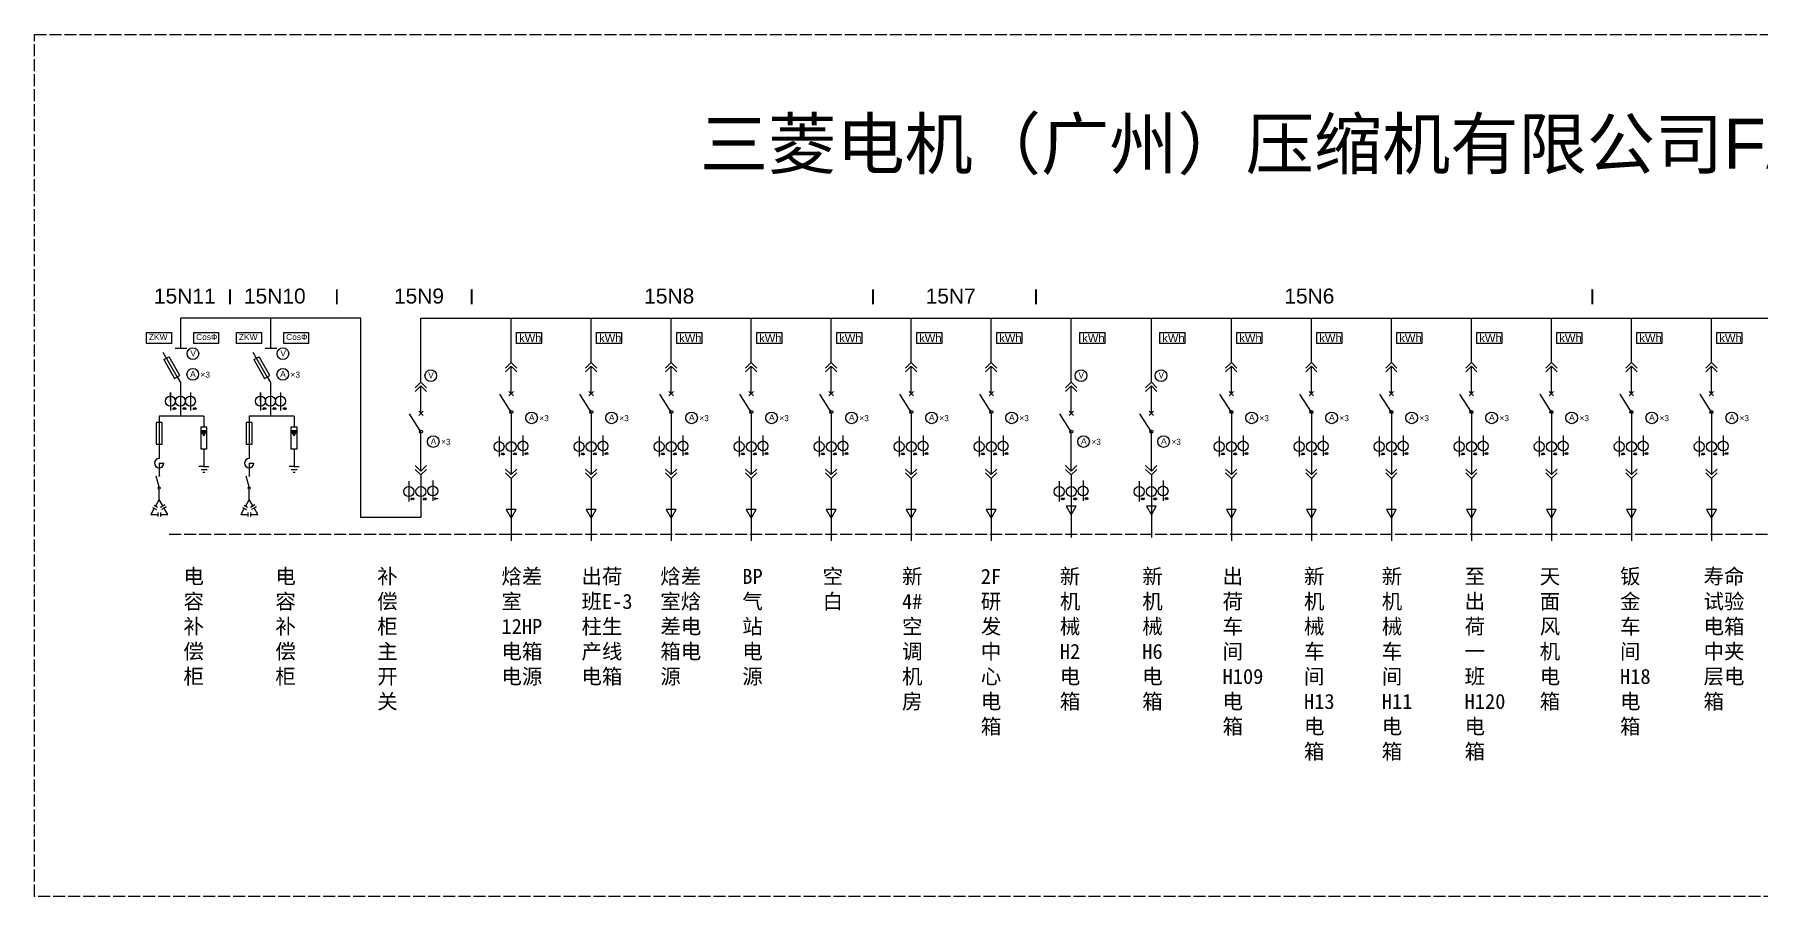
# Model space of a CAD drawing. Header units: millimetres. Extents: x 9208 to 18751, y 4521 to 10198.
# Drawn here: x 9208 to 10935, y 4521 to 5383 of the extents above; entities that cross this region are included whole.
import ezdxf

# ---------------------------------------------------------------- set-up
doc = ezdxf.new("R2010")
doc.units = ezdxf.units.MM
doc.linetypes.add('ACAD_ISO02W100', pattern=[15, 12, -3])
doc.layers.add('图层1', color=7, linetype='ACAD_ISO02W100')
doc.styles.get("Standard").update_dxf_attribs({"font": 'arial.ttf'})

# ---------------------------------------------------------------- blocks, each defined once
blk = doc.blocks.new('111')
for p, q in [((896.2, 1426.6), (896.2, 1443.7)), ((896.2, 1443.7), (896.2, 1408.2)), ((936.2, 1443.7), (936.2, 1408.2))]:
    blk.add_line(p, q)
for centre in [(896.2, 1426.6), (916.2, 1426.6), (936.2, 1426.6)]:
    blk.add_circle(centre, 10)

msp = doc.modelspace()

# ---------------------------------------------------------------- hatches: boundary and pattern name
for points in [[(9374.5, 4986.7), (9374.5, 4986.7), (9377.6, 4981.5), (9380.6, 4986.8)], [(9464.5, 4986.7), (9464.5, 4986.7), (9467.6, 4981.5), (9470.6, 4986.8)]]:
    msp.add_hatch(color=256).paths.add_polyline_path(points)

# ---------------------------------------------------------------- linework, layer by layer
for p, q in [((9354.5, 5069.2), (9354.5, 5099.1)), ((9534.5, 5099.1), (9354.5, 5099.1)), ((9444.5, 5069.2), (9444.5, 5099.1)), ((9534.5, 4900), (9534.5, 5099.1)), ((9594.5, 5082.7), (9594.5, 5099.1)), ((9594.5, 5099.1), (9684.8, 5099.1)), ((9677.4, 5099.1), (12404.8, 5099.1)), ((9684.8, 5054.9), (9684.8, 5099.1)), ((9764.8, 5054.9), (9764.8, 5099.1)), ((9844.8, 5054.9), (9844.8, 5099.1)), ((9924.8, 5054.9), (9924.8, 5099.1)), ((10004.8, 5054.9), (10004.8, 5099.1)), ((10084.8, 5054.9), (10084.8, 5099.1)), ((10164.8, 5054.9), (10164.8, 5099.1)), ((10244.8, 5082.7), (10244.8, 5099.1)), ((10324.8, 5082.7), (10324.8, 5099.1)), ((10404.8, 5054.9), (10404.8, 5099.1)), ((10484.8, 5054.9), (10484.8, 5099.1)), ((10564.8, 5054.9), (10564.8, 5099.1)), ((10644.8, 5054.9), (10644.8, 5099.1)), ((10724.8, 5054.9), (10724.8, 5099.1)), ((10804.8, 5054.9), (10804.8, 5099.1)), ((10884.8, 5054.9), (10884.8, 5099.1)), ((9594.5, 5035.2), (9594.5, 5082.7)), ((10244.8, 5035.2), (10244.8, 5082.7)), ((10324.8, 5035.2), (10324.8, 5082.7)), ((9350.8, 5040.5), (9336.7, 5065)), ((9337.3, 5057.8), (9342.7, 5060.7)), ((9353.5, 5042), (9342.7, 5060.7)), ((9348.7, 5069.2), (9360.3, 5069.2)), ((9440.8, 5040.5), (9426.7, 5065)), ((9427.3, 5057.8), (9432.7, 5060.7)), ((9443.5, 5042), (9432.7, 5060.7)), ((9438.7, 5069.2), (9450.3, 5069.2)), ((9337.3, 5057.8), (9348.2, 5039)), ((9348.2, 5039), (9353.5, 5042)), ((9427.3, 5057.8), (9438.2, 5039)), ((9438.2, 5039), (9443.5, 5042)), ((9684.8, 5054.9), (9679.1, 5049.3)), ((9684.8, 5051.2), (9679.1, 5045.6)), ((9690.4, 5049.3), (9684.8, 5054.9)), ((9690.4, 5045.6), (9684.8, 5051.2)), ((9684.8, 5023.8), (9684.8, 5051.2)), ((9764.8, 5054.9), (9759.1, 5049.3)), ((9764.8, 5051.2), (9759.1, 5045.6)), ((9770.4, 5049.3), (9764.8, 5054.9)), ((9770.4, 5045.6), (9764.8, 5051.2)), ((9764.8, 5023.8), (9764.8, 5051.2)), ((9844.8, 5054.9), (9839.1, 5049.3)), ((9844.8, 5051.2), (9839.1, 5045.6)), ((9850.4, 5049.3), (9844.8, 5054.9)), ((9850.4, 5045.6), (9844.8, 5051.2)), ((9844.8, 5023.8), (9844.8, 5051.2)), ((9924.8, 5054.9), (9919.1, 5049.3)), ((9924.8, 5051.2), (9919.1, 5045.6)), ((9930.4, 5049.3), (9924.8, 5054.9)), ((9930.4, 5045.6), (9924.8, 5051.2)), ((9924.8, 5023.8), (9924.8, 5051.2)), ((10004.8, 5054.9), (9999.1, 5049.3)), ((10004.8, 5051.2), (9999.1, 5045.6)), ((10010.4, 5049.3), (10004.8, 5054.9)), ((10010.4, 5045.6), (10004.8, 5051.2)), ((10004.8, 5023.8), (10004.8, 5051.2)), ((10084.8, 5054.9), (10079.1, 5049.3)), ((10084.8, 5051.2), (10079.1, 5045.6)), ((10090.4, 5049.3), (10084.8, 5054.9)), ((10090.4, 5045.6), (10084.8, 5051.2)), ((10084.8, 5023.8), (10084.8, 5051.2)), ((10164.8, 5054.9), (10159.1, 5049.3)), ((10164.8, 5051.2), (10159.1, 5045.6)), ((10170.4, 5049.3), (10164.8, 5054.9)), ((10170.4, 5045.6), (10164.8, 5051.2)), ((10164.8, 5023.8), (10164.8, 5051.2)), ((10404.8, 5054.9), (10399.1, 5049.3)), ((10404.8, 5051.2), (10399.1, 5045.6)), ((10410.4, 5049.3), (10404.8, 5054.9)), ((10410.4, 5045.6), (10404.8, 5051.2)), ((10404.8, 5023.8), (10404.8, 5051.2)), ((10484.8, 5054.9), (10479.1, 5049.3)), ((10484.8, 5051.2), (10479.1, 5045.6)), ((10490.4, 5049.3), (10484.8, 5054.9)), ((10490.4, 5045.6), (10484.8, 5051.2)), ((10484.8, 5023.8), (10484.8, 5051.2)), ((10564.8, 5054.9), (10559.1, 5049.3)), ((10564.8, 5051.2), (10559.1, 5045.6)), ((10570.4, 5049.3), (10564.8, 5054.9)), ((10570.4, 5045.6), (10564.8, 5051.2)), ((10564.8, 5023.8), (10564.8, 5051.2)), ((10644.8, 5054.9), (10639.1, 5049.3)), ((10644.8, 5051.2), (10639.1, 5045.6)), ((10650.4, 5049.3), (10644.8, 5054.9)), ((10650.4, 5045.6), (10644.8, 5051.2)), ((10644.8, 5023.8), (10644.8, 5051.2)), ((10724.8, 5054.9), (10719.1, 5049.3)), ((10724.8, 5051.2), (10719.1, 5045.6)), ((10730.4, 5049.3), (10724.8, 5054.9)), ((10730.4, 5045.6), (10724.8, 5051.2)), ((10724.8, 5023.8), (10724.8, 5051.2)), ((10804.8, 5054.9), (10799.1, 5049.3)), ((10804.8, 5051.2), (10799.1, 5045.6)), ((10810.4, 5049.3), (10804.8, 5054.9)), ((10810.4, 5045.6), (10804.8, 5051.2)), ((10804.8, 5023.8), (10804.8, 5051.2)), ((10884.8, 5054.9), (10879.1, 5049.3)), ((10884.8, 5051.2), (10879.1, 5045.6)), ((10890.4, 5049.3), (10884.8, 5054.9)), ((10890.4, 5045.6), (10884.8, 5051.2)), ((10884.8, 5023.8), (10884.8, 5051.2)), ((9350.8, 5040.5), (9354.1, 5034.9)), ((9354.1, 5034.9), (9354.1, 5001.3)), ((9440.8, 5040.5), (9444.1, 5034.9)), ((9444.1, 5034.9), (9444.1, 5001.3)), ((9594.5, 5035.2), (9588.9, 5029.6)), ((9594.5, 5031.5), (9588.9, 5025.9)), ((9600.2, 5029.6), (9594.5, 5035.2)), ((9600.2, 5025.9), (9594.5, 5031.5)), ((9594.5, 5004.1), (9594.5, 5031.5)), ((9682.5, 5021.6), (9687, 5026)), ((9682.5, 5026), (9687, 5021.6)), ((9762.5, 5021.6), (9767, 5026)), ((9762.5, 5026), (9767, 5021.6)), ((9842.5, 5021.6), (9847, 5026)), ((9842.5, 5026), (9847, 5021.6)), ((9922.5, 5021.6), (9927, 5026)), ((9922.5, 5026), (9927, 5021.6)), ((10002.5, 5021.6), (10007, 5026)), ((10002.5, 5026), (10007, 5021.6)), ((10082.5, 5021.6), (10087, 5026)), ((10082.5, 5026), (10087, 5021.6)), ((10162.5, 5021.6), (10167, 5026)), ((10162.5, 5026), (10167, 5021.6)), ((10244.8, 5035.2), (10239.1, 5029.6)), ((10244.8, 5031.5), (10239.1, 5025.9)), ((10250.4, 5029.6), (10244.8, 5035.2)), ((10250.4, 5025.9), (10244.8, 5031.5)), ((10244.8, 5004.1), (10244.8, 5031.5)), ((10324.8, 5035.2), (10319.1, 5029.6)), ((10324.8, 5031.5), (10319.1, 5025.9)), ((10330.4, 5029.6), (10324.8, 5035.2)), ((10330.4, 5025.9), (10324.8, 5031.5)), ((10324.8, 5004.1), (10324.8, 5031.5)), ((10402.5, 5021.6), (10407, 5026)), ((10402.5, 5026), (10407, 5021.6)), ((10482.5, 5021.6), (10487, 5026)), ((10482.5, 5026), (10487, 5021.6)), ((10562.5, 5021.6), (10567, 5026)), ((10562.5, 5026), (10567, 5021.6)), ((10642.5, 5021.6), (10647, 5026)), ((10642.5, 5026), (10647, 5021.6)), ((10722.5, 5021.6), (10727, 5026)), ((10722.5, 5026), (10727, 5021.6)), ((10802.5, 5021.6), (10807, 5026)), ((10802.5, 5026), (10807, 5021.6)), ((10882.5, 5021.6), (10887, 5026)), ((10882.5, 5026), (10887, 5021.6)), ((9346, 5008.8), (9350, 5008.8)), ((9347.2, 5010), (9346.7, 5007.7)), ((9348.7, 5010), (9348.2, 5007.7)), ((9356.1, 5008.8), (9360.1, 5008.8)), ((9357.3, 5010), (9356.8, 5007.7)), ((9358.9, 5010), (9358.3, 5007.7)), ((9366.3, 5008.8), (9370.3, 5008.8)), ((9367.6, 5010), (9367, 5007.7)), ((9369.1, 5010), (9368.6, 5007.7)), ((9436, 5008.8), (9440, 5008.8)), ((9437.2, 5010), (9436.7, 5007.7)), ((9438.7, 5010), (9438.2, 5007.7)), ((9446.1, 5008.8), (9450.1, 5008.8)), ((9447.3, 5010), (9446.8, 5007.7)), ((9448.9, 5010), (9448.3, 5007.7)), ((9456.3, 5008.8), (9460.3, 5008.8)), ((9457.6, 5010), (9457, 5007.7)), ((9459.1, 5010), (9458.6, 5007.7)), ((9684.8, 5005.4), (9673.4, 5023.4)), ((9764.8, 5005.4), (9753.4, 5023.4)), ((9844.8, 5005.4), (9833.4, 5023.4)), ((9924.8, 5005.4), (9913.4, 5023.4)), ((10004.8, 5005.4), (9993.4, 5023.4)), ((10084.8, 5005.4), (10073.4, 5023.4)), ((10164.8, 5005.4), (10153.4, 5023.4)), ((10404.8, 5005.4), (10393.4, 5023.4)), ((10484.8, 5005.4), (10473.4, 5023.4)), ((10564.8, 5005.4), (10553.4, 5023.4)), ((10644.8, 5005.4), (10633.4, 5023.4)), ((10724.8, 5005.4), (10713.4, 5023.4)), ((10804.8, 5005.4), (10793.4, 5023.4)), ((10884.8, 5005.4), (10873.4, 5023.4)), ((9329.8, 4995.1), (9329.8, 4973.3)), ((9335.9, 4994.9), (9329.8, 4994.9)), ((9354.1, 5001.3), (9332.8, 5001.3)), ((9332.8, 5001.3), (9332.8, 4966.8)), ((9335.9, 4973.3), (9335.9, 4994.9)), ((9377.6, 5001.3), (9354.1, 5001.3)), ((9374.5, 4990.4), (9374.5, 4968.6)), ((9380.6, 4990.2), (9374.5, 4990.2)), ((9377.6, 5001.3), (9377.6, 4990.2)), ((9380.6, 4968.6), (9380.6, 4990.2)), ((9419.8, 4995.1), (9419.8, 4973.3)), ((9425.9, 4994.9), (9419.8, 4994.9)), ((9444.1, 5001.3), (9422.8, 5001.3)), ((9422.8, 5001.3), (9422.8, 4966.8)), ((9425.9, 4973.3), (9425.9, 4994.9)), ((9467.6, 5001.3), (9444.1, 5001.3)), ((9464.5, 4990.4), (9464.5, 4968.6)), ((9470.6, 4990.2), (9464.5, 4990.2)), ((9467.6, 5001.3), (9467.6, 4990.2)), ((9470.6, 4968.6), (9470.6, 4990.2)), ((9594.5, 4985.7), (9583.2, 5003.7)), ((9592.3, 5001.8), (9596.8, 5006.3)), ((9592.3, 5006.3), (9596.8, 5001.8)), ((9684.8, 5005.4), (9684.8, 4942.8)), ((9764.8, 5005.4), (9764.8, 4942.8)), ((9844.8, 5005.4), (9844.8, 4942.8)), ((9924.8, 5005.4), (9924.8, 4942.8)), ((10004.8, 5005.4), (10004.8, 4942.8)), ((10084.8, 5005.4), (10084.8, 4942.8)), ((10164.8, 5005.4), (10164.8, 4942.8)), ((10244.8, 4985.7), (10233.4, 5003.7)), ((10242.5, 5001.8), (10247, 5006.3)), ((10242.5, 5006.3), (10247, 5001.8)), ((10324.8, 4985.7), (10313.4, 5003.7)), ((10322.5, 5001.8), (10327, 5006.3)), ((10322.5, 5006.3), (10327, 5001.8)), ((10404.8, 5005.4), (10404.8, 4942.8)), ((10484.8, 5005.4), (10484.8, 4942.8)), ((10564.8, 5005.4), (10564.8, 4942.8)), ((10644.8, 5005.4), (10644.8, 4942.8)), ((10724.8, 5005.4), (10724.8, 4942.8)), ((10804.8, 5005.4), (10804.8, 4942.8)), ((10884.8, 5005.4), (10884.8, 4942.8)), ((9329.8, 4973.3), (9335.9, 4973.3)), ((9419.8, 4973.3), (9425.9, 4973.3)), ((9594.5, 4946.2), (9594.5, 4985.7)), ((9672.6, 4981.1), (9672.6, 4960.9)), ((9696.5, 4981.8), (9696.5, 4961.7)), ((9752.6, 4981.1), (9752.6, 4960.9)), ((9776.5, 4981.8), (9776.5, 4961.7)), ((9832.6, 4981.1), (9832.6, 4960.9)), ((9856.5, 4981.8), (9856.5, 4961.7)), ((9912.6, 4981.1), (9912.6, 4960.9)), ((9936.5, 4981.8), (9936.5, 4961.7)), ((9992.6, 4981.1), (9992.6, 4960.9)), ((10016.5, 4981.8), (10016.5, 4961.7)), ((10072.6, 4981.1), (10072.6, 4960.9)), ((10096.5, 4981.8), (10096.5, 4961.7)), ((10152.6, 4981.1), (10152.6, 4960.9)), ((10176.5, 4981.8), (10176.5, 4961.7)), ((10244.8, 4946.2), (10244.8, 4985.7)), ((10324.8, 4946.2), (10324.8, 4985.7)), ((10392.6, 4981.1), (10392.6, 4960.9)), ((10416.5, 4981.8), (10416.5, 4961.7)), ((10472.6, 4981.1), (10472.6, 4960.9)), ((10496.5, 4981.8), (10496.5, 4961.7)), ((10552.6, 4981.1), (10552.6, 4960.9)), ((10576.5, 4981.8), (10576.5, 4961.7)), ((10632.6, 4981.1), (10632.6, 4960.9)), ((10656.5, 4981.8), (10656.5, 4961.7)), ((10712.6, 4981.1), (10712.6, 4960.9)), ((10736.5, 4981.8), (10736.5, 4961.7)), ((10792.6, 4981.1), (10792.6, 4960.9)), ((10816.5, 4981.8), (10816.5, 4961.7)), ((10872.6, 4981.1), (10872.6, 4960.9)), ((10896.5, 4981.8), (10896.5, 4961.7)), ((9332.8, 4966.8), (9332.8, 4958.9)), ((9374.5, 4968.6), (9380.6, 4968.6)), ((9377.6, 4968.6), (9377.6, 4950.8)), ((9422.8, 4966.8), (9422.8, 4958.9)), ((9464.5, 4968.6), (9470.6, 4968.6)), ((9467.6, 4968.6), (9467.6, 4950.8)), ((9674.4, 4963.4), (9678.4, 4963.4)), ((9675.6, 4964.6), (9675.1, 4962.3)), ((9677.2, 4964.6), (9676.7, 4962.3)), ((9686.5, 4963.4), (9690.5, 4963.4)), ((9687.8, 4964.6), (9687.2, 4962.3)), ((9689.3, 4964.6), (9688.8, 4962.3)), ((9697.9, 4963.8), (9701.9, 4963.8)), ((9699.2, 4965), (9698.6, 4962.7)), ((9700.7, 4965), (9700.2, 4962.7)), ((9754.4, 4963.4), (9758.4, 4963.4)), ((9755.6, 4964.6), (9755.1, 4962.3)), ((9757.2, 4964.6), (9756.7, 4962.3)), ((9766.5, 4963.4), (9770.5, 4963.4)), ((9767.8, 4964.6), (9767.2, 4962.3)), ((9769.3, 4964.6), (9768.8, 4962.3)), ((9777.9, 4963.8), (9781.9, 4963.8)), ((9779.2, 4965), (9778.6, 4962.7)), ((9780.7, 4965), (9780.2, 4962.7)), ((9834.4, 4963.4), (9838.4, 4963.4)), ((9835.6, 4964.6), (9835.1, 4962.3)), ((9837.2, 4964.6), (9836.7, 4962.3)), ((9846.5, 4963.4), (9850.5, 4963.4)), ((9847.8, 4964.6), (9847.2, 4962.3)), ((9849.3, 4964.6), (9848.8, 4962.3)), ((9857.9, 4963.8), (9861.9, 4963.8)), ((9859.2, 4965), (9858.6, 4962.7)), ((9860.7, 4965), (9860.2, 4962.7)), ((9914.4, 4963.4), (9918.4, 4963.4)), ((9915.6, 4964.6), (9915.1, 4962.3)), ((9917.2, 4964.6), (9916.7, 4962.3)), ((9926.5, 4963.4), (9930.5, 4963.4)), ((9927.8, 4964.6), (9927.2, 4962.3)), ((9929.3, 4964.6), (9928.8, 4962.3)), ((9937.9, 4963.8), (9941.9, 4963.8)), ((9939.2, 4965), (9938.6, 4962.7)), ((9940.7, 4965), (9940.2, 4962.7)), ((9994.4, 4963.4), (9998.4, 4963.4)), ((9995.6, 4964.6), (9995.1, 4962.3)), ((9997.2, 4964.6), (9996.7, 4962.3)), ((10006.5, 4963.4), (10010.5, 4963.4)), ((10007.8, 4964.6), (10007.2, 4962.3)), ((10009.3, 4964.6), (10008.8, 4962.3)), ((10017.9, 4963.8), (10021.9, 4963.8)), ((10019.2, 4965), (10018.6, 4962.7)), ((10020.7, 4965), (10020.2, 4962.7)), ((10074.4, 4963.4), (10078.4, 4963.4)), ((10075.6, 4964.6), (10075.1, 4962.3)), ((10077.2, 4964.6), (10076.7, 4962.3)), ((10086.5, 4963.4), (10090.5, 4963.4)), ((10087.8, 4964.6), (10087.2, 4962.3)), ((10089.3, 4964.6), (10088.8, 4962.3)), ((10097.9, 4963.8), (10101.9, 4963.8)), ((10099.2, 4965), (10098.6, 4962.7)), ((10100.7, 4965), (10100.2, 4962.7)), ((10154.4, 4963.4), (10158.4, 4963.4)), ((10155.6, 4964.6), (10155.1, 4962.3)), ((10157.2, 4964.6), (10156.7, 4962.3)), ((10166.5, 4963.4), (10170.5, 4963.4)), ((10167.8, 4964.6), (10167.2, 4962.3)), ((10169.3, 4964.6), (10168.8, 4962.3)), ((10177.9, 4963.8), (10181.9, 4963.8)), ((10179.2, 4965), (10178.6, 4962.7)), ((10180.7, 4965), (10180.2, 4962.7)), ((10394.4, 4963.4), (10398.4, 4963.4)), ((10395.6, 4964.6), (10395.1, 4962.3)), ((10397.2, 4964.6), (10396.7, 4962.3)), ((10406.5, 4963.4), (10410.5, 4963.4)), ((10407.8, 4964.6), (10407.2, 4962.3)), ((10409.3, 4964.6), (10408.8, 4962.3)), ((10417.9, 4963.8), (10421.9, 4963.8)), ((10419.2, 4965), (10418.6, 4962.7)), ((10420.7, 4965), (10420.2, 4962.7)), ((10474.4, 4963.4), (10478.4, 4963.4)), ((10475.6, 4964.6), (10475.1, 4962.3)), ((10477.2, 4964.6), (10476.7, 4962.3)), ((10486.5, 4963.4), (10490.5, 4963.4)), ((10487.8, 4964.6), (10487.2, 4962.3)), ((10489.3, 4964.6), (10488.8, 4962.3)), ((10497.9, 4963.8), (10501.9, 4963.8)), ((10499.2, 4965), (10498.6, 4962.7)), ((10500.7, 4965), (10500.2, 4962.7)), ((10554.4, 4963.4), (10558.4, 4963.4)), ((10555.6, 4964.6), (10555.1, 4962.3)), ((10557.2, 4964.6), (10556.7, 4962.3)), ((10566.5, 4963.4), (10570.5, 4963.4)), ((10567.8, 4964.6), (10567.2, 4962.3)), ((10569.3, 4964.6), (10568.8, 4962.3)), ((10577.9, 4963.8), (10581.9, 4963.8)), ((10579.2, 4965), (10578.6, 4962.7)), ((10580.7, 4965), (10580.2, 4962.7)), ((10634.4, 4963.4), (10638.4, 4963.4)), ((10635.6, 4964.6), (10635.1, 4962.3)), ((10637.2, 4964.6), (10636.7, 4962.3)), ((10646.5, 4963.4), (10650.5, 4963.4)), ((10647.8, 4964.6), (10647.2, 4962.3)), ((10649.3, 4964.6), (10648.8, 4962.3)), ((10657.9, 4963.8), (10661.9, 4963.8)), ((10659.2, 4965), (10658.6, 4962.7)), ((10660.7, 4965), (10660.2, 4962.7)), ((10714.4, 4963.4), (10718.4, 4963.4)), ((10715.6, 4964.6), (10715.1, 4962.3)), ((10717.2, 4964.6), (10716.7, 4962.3)), ((10726.5, 4963.4), (10730.5, 4963.4)), ((10727.8, 4964.6), (10727.2, 4962.3)), ((10729.3, 4964.6), (10728.8, 4962.3)), ((10737.9, 4963.8), (10741.9, 4963.8)), ((10739.2, 4965), (10738.6, 4962.7)), ((10740.7, 4965), (10740.2, 4962.7)), ((10794.4, 4963.4), (10798.4, 4963.4)), ((10795.6, 4964.6), (10795.1, 4962.3)), ((10797.2, 4964.6), (10796.7, 4962.3)), ((10806.5, 4963.4), (10810.5, 4963.4)), ((10807.8, 4964.6), (10807.2, 4962.3)), ((10809.3, 4964.6), (10808.8, 4962.3)), ((10817.9, 4963.8), (10821.9, 4963.8)), ((10819.2, 4965), (10818.6, 4962.7)), ((10820.7, 4965), (10820.2, 4962.7)), ((10874.4, 4963.4), (10878.4, 4963.4)), ((10875.6, 4964.6), (10875.1, 4962.3)), ((10877.2, 4964.6), (10876.7, 4962.3)), ((10886.5, 4963.4), (10890.5, 4963.4)), ((10887.8, 4964.6), (10887.2, 4962.3)), ((10889.3, 4964.6), (10888.8, 4962.3)), ((10897.9, 4963.8), (10901.9, 4963.8)), ((10899.2, 4965), (10898.6, 4962.7)), ((10900.7, 4965), (10900.2, 4962.7)), ((9332.8, 4930.5), (9329.9, 4941.4)), ((9332.8, 4954.3), (9337.4, 4954.3)), ((9332.8, 4954.3), (9332.8, 4941.5)), ((9377.6, 4950.8), (9372.6, 4950.8)), ((9380.9, 4947.7), (9374.9, 4947.7)), ((9378.6, 4944.9), (9376.6, 4944.9)), ((9377.6, 4950.8), (9382.6, 4950.8)), ((9422.8, 4930.5), (9419.9, 4941.4)), ((9422.8, 4954.3), (9427.4, 4954.3)), ((9422.8, 4954.3), (9422.8, 4941.5)), ((9467.6, 4950.8), (9462.6, 4950.8)), ((9470.9, 4947.7), (9464.9, 4947.7)), ((9468.6, 4944.9), (9466.6, 4944.9)), ((9467.6, 4950.8), (9472.6, 4950.8)), ((9588.9, 4951.8), (9594.5, 4946.2)), ((9588.9, 4948.1), (9594.5, 4942.5)), ((9594.5, 4946.2), (9600.2, 4951.8)), ((9594.5, 4942.5), (9600.2, 4948.1)), ((9594.5, 4942.5), (9594.5, 4900)), ((9679.1, 4948.4), (9684.8, 4942.8)), ((9679.1, 4944.7), (9684.8, 4939)), ((9684.8, 4942.8), (9690.4, 4948.4)), ((9684.8, 4939), (9690.4, 4944.7)), ((9684.8, 4939), (9684.8, 4876.5)), ((9759.1, 4948.4), (9764.8, 4942.8)), ((9759.1, 4944.7), (9764.8, 4939)), ((9764.8, 4942.8), (9770.4, 4948.4)), ((9764.8, 4939), (9770.4, 4944.7)), ((9764.8, 4939), (9764.8, 4876.5)), ((9839.1, 4948.4), (9844.8, 4942.8)), ((9839.1, 4944.7), (9844.8, 4939)), ((9844.8, 4942.8), (9850.4, 4948.4)), ((9844.8, 4939), (9850.4, 4944.7)), ((9844.8, 4939), (9844.8, 4876.5)), ((9919.1, 4948.4), (9924.8, 4942.8)), ((9919.1, 4944.7), (9924.8, 4939)), ((9924.8, 4942.8), (9930.4, 4948.4)), ((9924.8, 4939), (9930.4, 4944.7)), ((9924.8, 4939), (9924.8, 4876.5)), ((9999.1, 4948.4), (10004.8, 4942.8)), ((9999.1, 4944.7), (10004.8, 4939)), ((10004.8, 4942.8), (10010.4, 4948.4)), ((10004.8, 4939), (10010.4, 4944.7)), ((10004.8, 4939), (10004.8, 4876.5)), ((10079.1, 4948.4), (10084.8, 4942.8)), ((10079.1, 4944.7), (10084.8, 4939)), ((10084.8, 4942.8), (10090.4, 4948.4)), ((10084.8, 4939), (10090.4, 4944.7)), ((10084.8, 4939), (10084.8, 4876.5)), ((10159.1, 4948.4), (10164.8, 4942.8)), ((10159.1, 4944.7), (10164.8, 4939)), ((10164.8, 4942.8), (10170.4, 4948.4)), ((10164.8, 4939), (10170.4, 4944.7)), ((10164.8, 4939), (10164.8, 4876.5)), ((10239.1, 4951.8), (10244.8, 4946.2)), ((10239.1, 4948.1), (10244.8, 4942.5)), ((10244.8, 4946.2), (10250.4, 4951.8)), ((10244.8, 4942.5), (10250.4, 4948.1)), ((10244.8, 4942.5), (10244.8, 4879.9)), ((10319.1, 4951.8), (10324.8, 4946.2)), ((10319.1, 4948.1), (10324.8, 4942.5)), ((10324.8, 4946.2), (10330.4, 4951.8)), ((10324.8, 4942.5), (10330.4, 4948.1)), ((10324.8, 4942.5), (10324.8, 4879.9)), ((10399.1, 4948.4), (10404.8, 4942.8)), ((10399.1, 4944.7), (10404.8, 4939)), ((10404.8, 4942.8), (10410.4, 4948.4)), ((10404.8, 4939), (10410.4, 4944.7)), ((10404.8, 4939), (10404.8, 4876.5)), ((10479.1, 4948.4), (10484.8, 4942.8)), ((10479.1, 4944.7), (10484.8, 4939)), ((10484.8, 4942.8), (10490.4, 4948.4)), ((10484.8, 4939), (10490.4, 4944.7)), ((10484.8, 4939), (10484.8, 4876.5)), ((10559.1, 4948.4), (10564.8, 4942.8)), ((10559.1, 4944.7), (10564.8, 4939)), ((10564.8, 4942.8), (10570.4, 4948.4)), ((10564.8, 4939), (10570.4, 4944.7)), ((10564.8, 4939), (10564.8, 4876.5)), ((10639.1, 4948.4), (10644.8, 4942.8)), ((10639.1, 4944.7), (10644.8, 4939)), ((10644.8, 4942.8), (10650.4, 4948.4)), ((10644.8, 4939), (10650.4, 4944.7)), ((10644.8, 4939), (10644.8, 4876.5)), ((10719.1, 4948.4), (10724.8, 4942.8)), ((10719.1, 4944.7), (10724.8, 4939)), ((10724.8, 4942.8), (10730.4, 4948.4)), ((10724.8, 4939), (10730.4, 4944.7)), ((10724.8, 4939), (10724.8, 4876.5)), ((10799.1, 4948.4), (10804.8, 4942.8)), ((10799.1, 4944.7), (10804.8, 4939)), ((10804.8, 4942.8), (10810.4, 4948.4)), ((10804.8, 4939), (10810.4, 4944.7)), ((10804.8, 4939), (10804.8, 4876.5)), ((10879.1, 4948.4), (10884.8, 4942.8)), ((10879.1, 4944.7), (10884.8, 4939)), ((10884.8, 4942.8), (10890.4, 4948.4)), ((10884.8, 4939), (10890.4, 4944.7)), ((10884.8, 4939), (10884.8, 4876.5)), ((9332.8, 4917.8), (9332.8, 4928.4)), ((9422.8, 4917.8), (9422.8, 4928.4)), ((9582.4, 4936.2), (9582.4, 4916)), ((9606.3, 4936.9), (9606.3, 4916.7)), ((10232.6, 4936.2), (10232.6, 4916)), ((10256.5, 4936.9), (10256.5, 4916.7)), ((10312.6, 4936.2), (10312.6, 4916)), ((10336.5, 4936.9), (10336.5, 4916.7)), ((9326.2, 4910.1), (9330, 4907.9)), ((9327.7, 4912.2), (9331.1, 4910.3)), ((9331.3, 4905), (9331.3, 4901)), ((9338.5, 4912.6), (9334.1, 4910.1)), ((9334.2, 4905), (9334.2, 4901)), ((9339.7, 4910.7), (9335.1, 4908.1)), ((9336.5, 4911.5), (9338.5, 4912.6)), ((9337.6, 4909.5), (9339.7, 4910.7)), ((9416.2, 4910.1), (9420, 4907.9)), ((9417.7, 4912.2), (9421.1, 4910.3)), ((9421.3, 4905), (9421.3, 4901)), ((9428.5, 4912.6), (9424.1, 4910.1)), ((9424.2, 4905), (9424.2, 4901)), ((9429.7, 4910.7), (9425.1, 4908.1)), ((9426.5, 4911.5), (9428.5, 4912.6)), ((9427.6, 4909.5), (9429.7, 4910.7)), ((9584.2, 4918.5), (9588.2, 4918.5)), ((9585.4, 4919.6), (9584.9, 4917.3)), ((9587, 4919.6), (9586.4, 4917.3)), ((9596.3, 4918.5), (9600.3, 4918.5)), ((9597.5, 4919.6), (9597, 4917.3)), ((9599.1, 4919.6), (9598.6, 4917.3)), ((9607.7, 4918.9), (9611.7, 4918.9)), ((9608.9, 4920), (9608.4, 4917.7)), ((10234.4, 4918.5), (10238.4, 4918.5)), ((10235.6, 4919.6), (10235.1, 4917.3)), ((10237.2, 4919.6), (10236.7, 4917.3)), ((10246.5, 4918.5), (10250.5, 4918.5)), ((10247.8, 4919.6), (10247.2, 4917.3)), ((10249.3, 4919.6), (10248.8, 4917.3)), ((10257.9, 4918.9), (10261.9, 4918.9)), ((10259.2, 4920), (10258.6, 4917.7)), ((10260.7, 4920), (10260.2, 4917.7)), ((10314.4, 4918.5), (10318.4, 4918.5)), ((10315.6, 4919.6), (10315.1, 4917.3)), ((10317.2, 4919.6), (10316.7, 4917.3)), ((10326.5, 4918.5), (10330.5, 4918.5)), ((10327.8, 4919.6), (10327.2, 4917.3)), ((10329.3, 4919.6), (10328.8, 4917.3)), ((10337.9, 4918.9), (10341.9, 4918.9)), ((10339.2, 4920), (10338.6, 4917.7)), ((10340.7, 4920), (10340.2, 4917.7)), ((9594.5, 4900), (9534.5, 4900))]:
    msp.add_line(p, q)
for points in [[(9320, 5085.1), (9345, 5085.1), (9345, 5073.8), (9320, 5073.8)], [(9367.3, 5085.1), (9392.2, 5085.1), (9392.2, 5073.8), (9367.3, 5073.8)], [(9410, 5085.1), (9435, 5085.1), (9435, 5073.8), (9410, 5073.8)], [(9457.3, 5085.1), (9482.2, 5085.1), (9482.2, 5073.8), (9457.3, 5073.8)], [(9690.2, 5085.1), (9715.2, 5085.1), (9715.2, 5073.8), (9690.2, 5073.8)], [(9770.2, 5085.1), (9795.2, 5085.1), (9795.2, 5073.8), (9770.2, 5073.8)], [(9850.2, 5085.1), (9875.2, 5085.1), (9875.2, 5073.8), (9850.2, 5073.8)], [(9930.2, 5085.1), (9955.2, 5085.1), (9955.2, 5073.8), (9930.2, 5073.8)], [(10010.2, 5085.1), (10035.2, 5085.1), (10035.2, 5073.8), (10010.2, 5073.8)], [(10090.2, 5085.1), (10115.2, 5085.1), (10115.2, 5073.8), (10090.2, 5073.8)], [(10170.2, 5085.1), (10195.2, 5085.1), (10195.2, 5073.8), (10170.2, 5073.8)], [(10253.3, 5085.1), (10278.2, 5085.1), (10278.2, 5073.8), (10253.3, 5073.8)], [(10333.3, 5085.1), (10358.2, 5085.1), (10358.2, 5073.8), (10333.3, 5073.8)], [(10410.2, 5085.1), (10435.2, 5085.1), (10435.2, 5073.8), (10410.2, 5073.8)], [(10490.2, 5085.1), (10515.2, 5085.1), (10515.2, 5073.8), (10490.2, 5073.8)], [(10570.2, 5085.1), (10595.2, 5085.1), (10595.2, 5073.8), (10570.2, 5073.8)], [(10650.2, 5085.1), (10675.2, 5085.1), (10675.2, 5073.8), (10650.2, 5073.8)], [(10730.2, 5085.1), (10755.2, 5085.1), (10755.2, 5073.8), (10730.2, 5073.8)], [(10810.2, 5085.1), (10835.2, 5085.1), (10835.2, 5073.8), (10810.2, 5073.8)], [(10890.2, 5085.1), (10915.2, 5085.1), (10915.2, 5073.8), (10890.2, 5073.8)], [(9377.6, 4981.5), (9380.6, 4986.8), (9374.5, 4986.7)], [(9467.6, 4981.5), (9470.6, 4986.8), (9464.5, 4986.7)], [(9684.8, 4899.2), (9689.7, 4907.8), (9679.8, 4907.8)], [(9764.8, 4899.2), (9769.7, 4907.8), (9759.8, 4907.8)], [(9844.8, 4899.2), (9849.7, 4907.8), (9839.8, 4907.8)], [(9924.8, 4899.2), (9929.7, 4907.8), (9919.8, 4907.8)], [(10004.8, 4899.2), (10009.7, 4907.8), (9999.8, 4907.8)], [(10084.8, 4899.2), (10089.7, 4907.8), (10079.8, 4907.8)], [(10164.8, 4899.2), (10169.7, 4907.8), (10159.8, 4907.8)], [(10244.8, 4902.7), (10249.7, 4911.2), (10239.8, 4911.2)], [(10324.8, 4902.7), (10329.7, 4911.2), (10319.8, 4911.2)], [(10404.8, 4899.2), (10409.7, 4907.8), (10399.8, 4907.8)], [(10484.8, 4899.2), (10489.7, 4907.8), (10479.8, 4907.8)], [(10564.8, 4899.2), (10569.7, 4907.8), (10559.8, 4907.8)], [(10644.8, 4899.2), (10649.7, 4907.8), (10639.8, 4907.8)], [(10724.8, 4899.2), (10729.7, 4907.8), (10719.8, 4907.8)], [(10804.8, 4899.2), (10809.7, 4907.8), (10799.8, 4907.8)], [(10884.8, 4899.2), (10889.7, 4907.8), (10879.8, 4907.8)]]:
    msp.add_lwpolyline(points, close=True)
for points in [[(9327.9, 4909.2), (9324.3, 4903), (9331.3, 4903)], [(9336.5, 4911.5), (9332.8, 4917.8), (9329.1, 4911.4)], [(9334.2, 4903), (9341.4, 4903), (9337.6, 4909.5)], [(9417.9, 4909.2), (9414.3, 4903), (9421.3, 4903)], [(9426.5, 4911.5), (9422.8, 4917.8), (9419.1, 4911.4)], [(9424.2, 4903), (9431.4, 4903), (9427.6, 4909.5)]]:
    msp.add_lwpolyline(points)
for centre, radius in [((9366.5, 5063.8), 5.84), ((9456.5, 5063.8), 5.84), ((9366.4, 5043.1), 5.84), ((9456.4, 5043.1), 5.84), ((9604.3, 5041.8), 5.84), ((10254.5, 5041.8), 5.84), ((10334.5, 5041.8), 5.84), ((9684.8, 5005.4), 1.56), ((9705.1, 4999.6), 5.84), ((9764.8, 5005.4), 1.56), ((9785.1, 4999.6), 5.84), ((9844.8, 5005.4), 1.56), ((9865.1, 4999.6), 5.84), ((9924.8, 5005.4), 1.56), ((9945.1, 4999.6), 5.84), ((10004.8, 5005.4), 1.56), ((10025.1, 4999.6), 5.84), ((10084.8, 5005.4), 1.56), ((10105.1, 4999.6), 5.84), ((10164.8, 5005.4), 1.56), ((10185.1, 4999.6), 5.84), ((10404.8, 5005.4), 1.56), ((10425.1, 4999.6), 5.84), ((10484.8, 5005.4), 1.56), ((10505.1, 4999.6), 5.84), ((10564.8, 5005.4), 1.56), ((10585.1, 4999.6), 5.84), ((10644.8, 5005.4), 1.56), ((10665.1, 4999.6), 5.84), ((10724.8, 5005.4), 1.56), ((10745.1, 4999.6), 5.84), ((10804.8, 5005.4), 1.56), ((10825.1, 4999.6), 5.84), ((10884.8, 5005.4), 1.56), ((10905.1, 4999.6), 5.84), ((9594.5, 4985.7), 1.56), ((9606.8, 4975.9), 5.84), ((9672.6, 4970.9), 5), ((9684.8, 4970.8), 5), ((9684.8, 4970.8), 5), ((9696.5, 4971.5), 5), ((9752.6, 4970.9), 5), ((9764.8, 4970.8), 5), ((9764.8, 4970.8), 5), ((9776.5, 4971.5), 5), ((9832.6, 4970.9), 5), ((9844.8, 4970.8), 5), ((9844.8, 4970.8), 5), ((9856.5, 4971.5), 5), ((9912.6, 4970.9), 5), ((9924.8, 4970.8), 5), ((9924.8, 4970.8), 5), ((9936.5, 4971.5), 5), ((9992.6, 4970.9), 5), ((10004.8, 4970.8), 5), ((10004.8, 4970.8), 5), ((10016.5, 4971.5), 5), ((10072.6, 4970.9), 5), ((10084.8, 4970.8), 5), ((10084.8, 4970.8), 5), ((10096.5, 4971.5), 5), ((10152.6, 4970.9), 5), ((10164.8, 4970.8), 5), ((10164.8, 4970.8), 5), ((10176.5, 4971.5), 5), ((10244.8, 4985.7), 1.56), ((10257, 4975.9), 5.84), ((10324.8, 4985.7), 1.56), ((10337, 4975.9), 5.84), ((10392.6, 4970.9), 5), ((10404.8, 4970.8), 5), ((10404.8, 4970.8), 5), ((10416.5, 4971.5), 5), ((10472.6, 4970.9), 5), ((10484.8, 4970.8), 5), ((10484.8, 4970.8), 5), ((10496.5, 4971.5), 5), ((10552.6, 4970.9), 5), ((10564.8, 4970.8), 5), ((10564.8, 4970.8), 5), ((10576.5, 4971.5), 5), ((10632.6, 4970.9), 5), ((10644.8, 4970.8), 5), ((10644.8, 4970.8), 5), ((10656.5, 4971.5), 5), ((10712.6, 4970.9), 5), ((10724.8, 4970.8), 5), ((10724.8, 4970.8), 5), ((10736.5, 4971.5), 5), ((10792.6, 4970.9), 5), ((10804.8, 4970.8), 5), ((10804.8, 4970.8), 5), ((10816.5, 4971.5), 5), ((10872.6, 4970.9), 5), ((10884.8, 4970.8), 5), ((10884.8, 4970.8), 5), ((10896.5, 4971.5), 5), ((9332.8, 4941.5), 0.278), ((9422.8, 4941.5), 0.278), ((9332.8, 4929.4), 1.07), ((9422.8, 4929.4), 1.07), ((9582.4, 4925.9), 5), ((9594.5, 4925.9), 5), ((9594.5, 4925.9), 5), ((9606.3, 4926.5), 5), ((10232.6, 4925.9), 5), ((10244.8, 4925.9), 5), ((10244.8, 4925.9), 5), ((10256.5, 4926.5), 5), ((10312.6, 4925.9), 5), ((10324.8, 4925.9), 5), ((10324.8, 4925.9), 5), ((10336.5, 4926.5), 5)]:
    msp.add_circle(centre, radius)
for centre in [(9332.8, 4954.3), (9422.8, 4954.3)]:
    msp.add_arc(centre, 4.58, 90, 0)
at = {"layer": '图层1'}
for p, q in [((9684.8, 4883), (9341.6, 4883)), ((12560.7, 4883), (9684.8, 4883))]:
    msp.add_line(p, q, dxfattribs=at)
at = {"layer": '图层1', "color": 3}
msp.add_lwpolyline([(9208.2, 5382.8), (12733.9, 5382.8), (12733.9, 4521.1), (9208.2, 4521.1)], close=True, dxfattribs=at)

# ---------------------------------------------------------------- block references
at = {"xscale": 0.5, "yscale": 0.5, "zscale": 0.5}
for p in [(8895.9, 4303), (8985.9, 4303)]:
    msp.add_blockref('111', p, dxfattribs=at)

# ---------------------------------------------------------------- texts
at = {"attachment_point": 1}
for s, width, insert, char_height in [('ZKW', 24.597, (9322.5, 5083.4), 6), ('CosФ', 24.597, (9369.7, 5083.4), 6), ('ZKW', 24.597, (9412.5, 5083.4), 6), ('CosФ', 24.597, (9459.7, 5083.4), 6), ('kWh', 24.597, (9692.7, 5083.4), 8), ('kWh', 24.597, (9772.7, 5083.4), 8), ('kWh', 24.597, (9852.7, 5083.4), 8), ('kWh', 24.597, (9932.7, 5083.4), 8), ('kWh', 24.597, (10012.7, 5083.4), 8), ('kWh', 24.597, (10092.7, 5083.4), 8), ('kWh', 24.597, (10172.7, 5083.4), 8), ('kWh', 24.597, (10255.7, 5083.4), 8), ('kWh', 24.597, (10335.7, 5083.4), 8), ('kWh', 24.597, (10412.7, 5083.4), 8), ('kWh', 24.597, (10492.7, 5083.4), 8), ('kWh', 24.597, (10572.7, 5083.4), 8), ('kWh', 24.597, (10652.7, 5083.4), 8), ('kWh', 24.597, (10732.7, 5083.4), 8), ('kWh', 24.597, (10812.7, 5083.4), 8), ('kWh', 24.597, (10892.7, 5083.4), 8), ('V', 6.379, (9364, 5067.1), 6), ('V', 6.379, (9454, 5067.1), 6), ('A', 6.379, (9363.8, 5046.5), 6), ('×3', 12.204, (9374.1, 5045.8), 6), ('A', 6.379, (9453.8, 5046.5), 6), ('×3', 12.204, (9464.1, 5045.8), 6), ('V', 6.379, (9601.7, 5045.2), 6), ('V', 6.379, (10251.9, 5045.2), 6), ('V', 6.379, (10331.9, 5045.2), 6), ('A', 6.379, (9702.5, 5003), 6), ('×3', 12.204, (9712.8, 5002.3), 6), ('A', 6.379, (9782.5, 5003), 6), ('×3', 12.204, (9792.8, 5002.3), 6), ('A', 6.379, (9862.5, 5003), 6), ('×3', 12.204, (9872.8, 5002.3), 6), ('A', 6.379, (9942.5, 5003), 6), ('×3', 12.204, (9952.8, 5002.3), 6), ('A', 6.379, (10022.5, 5003), 6), ('×3', 12.204, (10032.8, 5002.3), 6), ('A', 6.379, (10102.5, 5003), 6), ('×3', 12.204, (10112.8, 5002.3), 6), ('A', 6.379, (10182.5, 5003), 6), ('×3', 12.204, (10192.8, 5002.3), 6), ('A', 6.379, (10422.5, 5003), 6), ('×3', 12.204, (10432.8, 5002.3), 6), ('A', 6.379, (10502.5, 5003), 6), ('×3', 12.204, (10512.8, 5002.3), 6), ('A', 6.379, (10582.5, 5003), 6), ('×3', 12.204, (10592.8, 5002.3), 6), ('A', 6.379, (10662.5, 5003), 6), ('×3', 12.204, (10672.8, 5002.3), 6), ('A', 6.379, (10742.5, 5003), 6), ('×3', 12.204, (10752.8, 5002.3), 6), ('A', 6.379, (10822.5, 5003), 6), ('×3', 12.204, (10832.8, 5002.3), 6), ('A', 6.379, (10902.5, 5003), 6), ('×3', 12.204, (10912.8, 5002.3), 6), ('A', 6.379, (9604.3, 4979.2), 6), ('×3', 12.204, (9614.6, 4978.6), 6), ('A', 6.379, (10254.5, 4979.2), 6), ('×3', 12.204, (10264.8, 4978.6), 6), ('A', 6.379, (10334.5, 4979.2), 6), ('×3', 12.204, (10344.8, 4978.6), 6)]:
    msp.add_mtext_dynamic_manual_height_columns(s, width=width, gutter_width=12.5, heights=[0], dxfattribs=dict(at, insert=insert, char_height=char_height))
at = {"layer": '图层1', "attachment_point": 1}
for s, width, insert, char_height in [('{\\fSimSun|b0|i0|c134|p2;三菱电机（广州）压缩机有限公司}FAC2 15#{\\fSimSun|b0|i0|c134|p2;专变低压一次接线图}', 2902.628, (9873.5, 5298.6), 50), ('15N11', 31.142, (9327.5, 5128.9), 15), ('15N10', 31.142, (9417.5, 5128.9), 15), ('15N9', 31.142, (9567.5, 5128.9), 15), ('15N8', 31.142, (9817.7, 5128.9), 15), ('15N7', 31.142, (10099.1, 5128.9), 15), ('15N6', 31.142, (10457.7, 5128.9), 15), ('I', 40.407, (9400.8, 5128.1), 15), ('I', 40.407, (9507.5, 5128.1), 15), ('I', 40.407, (9642.4, 5128.1), 15), ('I', 40.407, (10043.6, 5128.1), 15), ('I', 40.407, (10206.6, 5128.1), 15), ('I', 40.407, (10762.9, 5128.1), 15), ('{\\fSimSun|b0|i0|c134|p2;电\\P容\\P补\\P偿\\P柜}', 53.714, (9357.1, 4848.6), 15), ('{\\fSimSun|b0|i0|c134|p2;电\\P容\\P补\\P偿\\P柜}', 53.714, (9449, 4848.6), 15), ('{\\fSimSun|b0|i0|c134|p2;补\\P偿\\P柜\\P主\\P开\\P关}', 53.714, (9550.8, 4848.6), 15), ('{\\fSimSun|b0|i0|c134|p2;焓差室焓差电箱电源}', 53.714, (9833.9, 4848.6), 15), ('{\\fSimSun|b0|i0|c134|p2;BP\\P气\\P站\\P电\\P源}', 53.714, (9915.8, 4848.6), 15), ('{\\fSimSun|b0|i0|c134|p2;空\\P白}', 53.714, (9996.1, 4848.6), 15), ('{\\fSimSun|b0|i0|c134|p2;天\\P面\\P风\\P机\\P电\\P箱}', 53.714, (10713.1, 4848.6), 15)]:
    msp.add_mtext_dynamic_manual_height_columns(s, width=width, gutter_width=12.5, heights=[0], dxfattribs=dict(at, insert=insert, char_height=char_height))
at = {"layer": '图层1', "color": 3, "char_height": 15, "attachment_point": 1}
for s, insert in [('{\\fSimSun|b0|i0|c134|p2;焓差室12HP电箱电源}', (9675, 4848.6)), ('{\\fSimSun|b0|i0|c134|p2;出荷班E-3柱生产线电箱}', (9755, 4848.6)), ('{\\fSimSun|b0|i0|c134|p2;新\\P4#\\P空\\P调\\P机\\P房}', (10075.5, 4848.6)), ('{\\fSimSun|b0|i0|c134|p2;2F\\P研\\P发\\P中\\P心\\P电\\P箱}', (10154.3, 4848.6)), ('{\\fSimSun|b0|i0|c134|p2;新\\P机\\P械\\PH2\\P电\\P箱}', (10233.3, 4848.6)), ('{\\fSimSun|b0|i0|c134|p2;新\\P机\\P械\\PH6\\P电\\P箱}', (10315.7, 4848.6)), ('{\\fSimSun|b0|i0|c134|p2;至\\P出\\P荷\\P一\\P班H120电\\P箱}', (10638, 4848.6))]:
    msp.add_mtext_dynamic_manual_height_columns(s, width=53.714, gutter_width=12.5, heights=[0], dxfattribs=dict(at, insert=insert))
at = {"layer": '图层1', "color": 1, "char_height": 15, "attachment_point": 1}
for s, heights, insert in [('{\\fSimSun|b0|i0|c134|p2;出\\P荷\\P车\\P间H109电\\P箱}', [0], (10396, 4848.6)), ('{\\fSimSun|b0|i0|c134|p2;新\\P机\\P械\\P车\\P间\\PH13\\P电\\P箱}', [220.9], (10477.4, 4848.6)), ('{\\fSimSun|b0|i0|c134|p2;新\\P机\\P械\\P车\\P间\\PH11\\P电\\P箱}', [0], (10555.2, 4848.6)), ('{\\fSimSun|b0|i0|c134|p2;钣\\P金\\P车\\P间\\PH18\\P电\\P箱}', [0], (10793.4, 4848.6)), ('{\\fSimSun|b0|i0|c134|p2;寿命试验电箱中夹层电箱}', [0], (10876.9, 4848.6))]:
    msp.add_mtext_dynamic_manual_height_columns(s, width=53.714, gutter_width=12.5, heights=heights, dxfattribs=dict(at, insert=insert))

doc.saveas('drawing.dxf')
